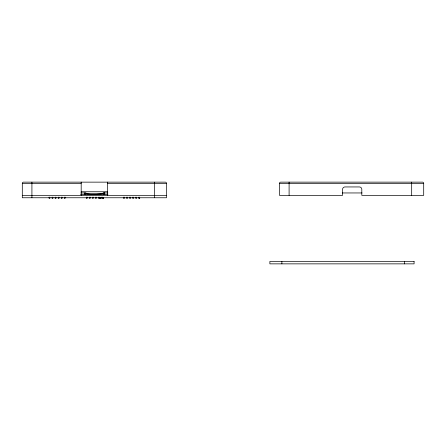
<?xml version="1.0" encoding="UTF-8"?>
<svg xmlns="http://www.w3.org/2000/svg" width="446" height="446" viewBox="0 0 446 446"><rect width="100%" height="100%" fill="white"/><g stroke="black" fill="none" stroke-linecap="round" stroke-linejoin="round"><path stroke-width="0.67" d="M103.517 194.601L104.704 194.601L104.71 192.823M49.768 198.481L49.868 197.115M52.818 198.481L52.923 197.115M55.873 198.481L55.973 197.115M58.928 198.481L59.028 197.115M61.977 198.481L62.078 197.115M65.032 198.481L65.133 197.115M87.026 198.481L87.126 197.115M90.075 198.481L90.176 197.115M93.13 198.481L93.231 197.115M96.18 198.481L96.28 197.115M99.235 198.481L99.335 197.115M102.285 198.481L102.385 197.115M124.278 198.481L124.378 197.115M127.333 198.481L127.433 197.115M130.383 198.481L130.483 197.115M133.438 198.481L133.538 197.115M136.487 198.481L136.593 197.115M139.542 198.481L139.643 197.115M100.506 198.241L99.854 198.208L100.506 198.241L100.629 197.762M103.561 198.241L102.903 198.208L103.561 198.241L103.678 197.762M104.676 194.601L104.687 192.823M103.567 194.406L104.788 194.278L103.567 194.183M139.08 198.241L139.749 198.208M103.422 193.698L104.024 193.698L104.024 194.64L103.182 193.698L93.147 194.64L85.632 193.698L84.796 194.64L84.796 193.698L85.392 193.698M22.3 183.339A1.204 1.204 0 0 1 23.504 182.141L165.315 182.141A1.204 1.204 0 0 1 166.514 183.339L166.514 197.762L22.3 197.762L22.3 183.339L81.189 183.339M107.625 183.339L166.514 183.339M279.486 183.339L423.7 183.339L423.7 195.359L361.806 195.359L361.806 189.349A2.403 2.403 0 0 0 359.404 186.946L344.981 186.946A2.403 2.403 0 0 0 342.578 189.349L342.578 195.359L279.486 195.359L279.486 183.339A1.204 1.204 0 0 1 280.685 182.141L422.496 182.141A1.204 1.204 0 0 1 423.7 183.339M81.189 191.752L107.625 191.752M80.949 192.956L86.056 192.956M103.037 192.956L107.865 192.956M342.277 192.956L362.029 192.956M84.796 193.698L104.024 193.698M80.62 194.64L107.949 194.64M22.3 195.359L166.514 195.359M138.829 197.115L138.929 198.481M135.774 197.115L135.874 198.481M132.724 197.115L132.824 198.481M129.669 197.115L129.769 198.481M126.614 197.115L126.72 198.481M123.564 197.115L123.665 198.481M101.571 197.115L101.671 198.481M98.516 197.115L98.622 198.481M95.466 197.115L95.567 198.481M92.411 197.115L92.517 198.481M89.362 197.115L89.462 198.481M86.307 197.115L86.407 198.481M64.313 197.115L64.419 198.481M61.264 197.115L61.364 198.481M58.209 197.115L58.309 198.481M55.159 197.115L55.259 198.481M52.104 197.115L52.204 198.481M49.054 197.115L49.155 198.481M411.68 182.146L411.68 195.359M404.472 261.456L404.472 263.859M289.097 182.146L289.097 195.359M281.889 261.456L281.889 263.859M154.5 182.146L154.5 197.762M107.625 182.141L107.625 195.359M103.868 192.611L103.868 194.651M84.952 192.611L84.952 194.651M81.189 182.141L81.189 195.359M31.917 182.146L31.917 197.762M414.083 261.456L269.869 261.456L269.869 263.859L414.083 263.859L414.083 261.456"/></g></svg>
